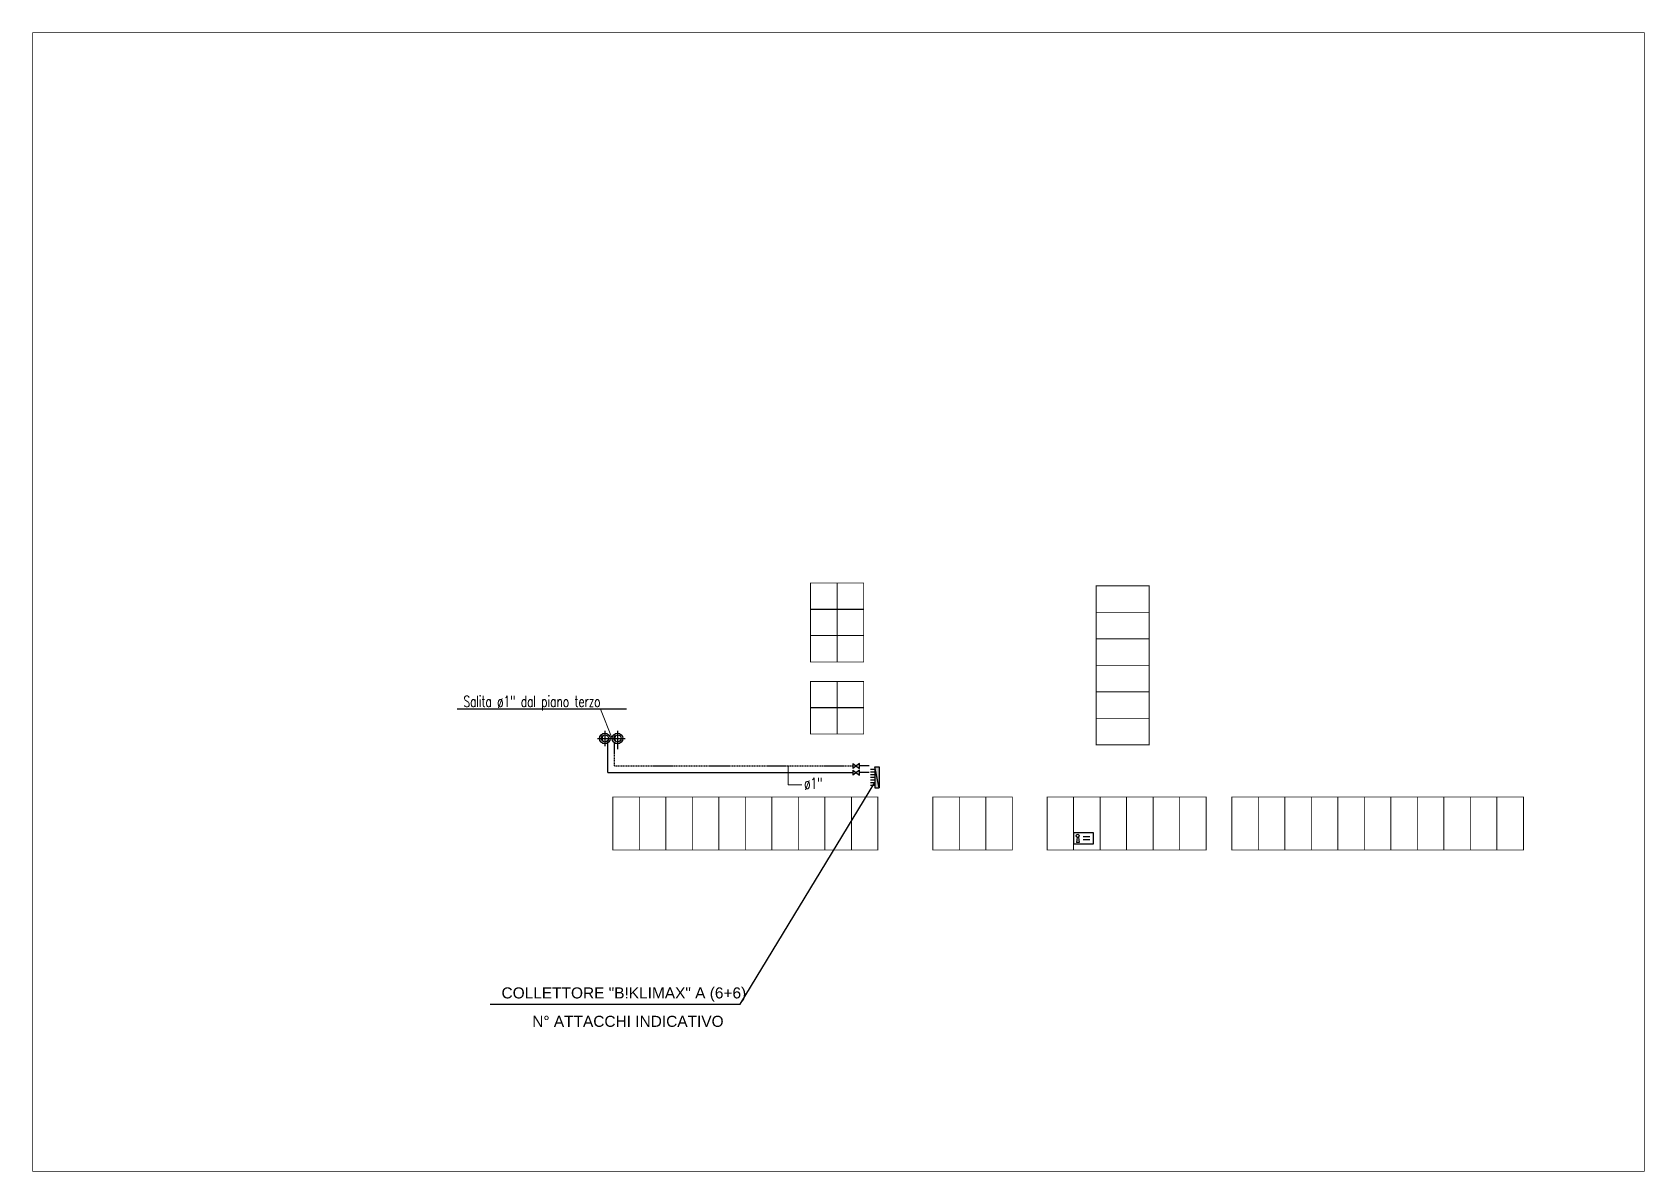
# Model space of a CAD drawing. Header units: millimetres. Extents: x 24747 to 137666, y -34589 to 43444.
# Drawn here: x 109018 to 112667, y -17412 to -14833 of the extents above; entities that cross this region are included whole.
import ezdxf

# ---------------------------------------------------------------- set-up
doc = ezdxf.new("R2010")
doc.units = ezdxf.units.MM
doc.header["$LTSCALE"] = 10
doc.linetypes.add('DASHDOT', pattern=[25.4, 12.7, -6.35, 0, -6.35])
doc.linetypes.add('HIDDEN', pattern=[0.375, 0.25, -0.125])
for name, color, linetype in [('Collettori Maxi', 7, 'Continuous'), ('Pannelli', 7, 'Continuous'), ('TUBAZIONI', 6, 'Continuous'), ('X_Porte interne', 8, 'Continuous')]:
    doc.layers.add(name, color=color, linetype=linetype)
doc.styles.add('ARIAL', font='arial.ttf')
doc.styles.add('ROMANS', font='romans')

# ---------------------------------------------------------------- blocks, each defined once
blk = doc.blocks.new('bage')
at = {"layer": 'X_Porte interne'}
for p, q in [((1457.3, 26416.1), (1455.7, 26404.7)), ((1462.4, 26404.7), (1455.7, 26404.7)), ((1460.8, 26416.1), (1462.4, 26404.7)), ((1470.8, 26418.2), (1486.1, 26418.2)), ((1470.8, 26411), (1486.1, 26411))]:
    blk.add_line(p, q, dxfattribs=at)
blk.add_lwpolyline([(1449.9, 26427.2), (1493.8, 26427.2), (1493.8, 26400.8), (1449.9, 26400.8)], close=True, dxfattribs=at)
blk.add_circle((1458.7, 26419.5), 3.65, dxfattribs=at)
blk = doc.blocks.new('colonna')
at = {"layer": 'TUBAZIONI', "color": 1, "linetype": 'DASHDOT'}
for p, q in [((-17, 0), (17, 0)), ((0, 17.2), (0, -17.2))]:
    blk.add_line(p, q, dxfattribs=at)
at = {"layer": 'TUBAZIONI', "color": 1}
for radius in [12, 8]:
    blk.add_circle((0, 0), radius, dxfattribs=at)
blk.add_arc((4, 0), 10, 130.4205, 229.5795, dxfattribs=at)
blk = doc.blocks.new('Coll maxi 7+7')
at = {"layer": 'Collettori Maxi'}
for color, points in [(5, [(0.48, 0), (0.48, -0.1), (0, -0.1)]), (1, [(0, 0), (0, -0.1), (0.48, 0)])]:
    blk.add_hatch(color=color, dxfattribs=at).paths.add_polyline_path(points)
for points in [[(0, 0), (0, -0.1), (0.48, 0), (0, 0)], [(0.48, 0), (0.48, -0.1), (0, -0.1), (0.48, 0)]]:
    blk.add_lwpolyline(points, dxfattribs=at)

msp = doc.modelspace()

# ---------------------------------------------------------------- linework, layer by layer
at = {"layer": 'Collettori Maxi'}
for p, q in [((110620.1986, -17032.99218), (110924.91347, -16531.49363)), ((110054.56091, -17032.99218), (110620.1986, -17032.99218))]:
    msp.add_line(p, q, dxfattribs=at)
at = {"layer": 'Collettori Maxi', "color": 6, "const_width": 3.2002}
for points in [[(110924.91347, -16501.49173), (110914.91284, -16501.49173)], [(110924.91347, -16507.49211), (110914.91284, -16507.49211)], [(110924.91347, -16513.49249), (110914.91284, -16513.49249)], [(110924.91347, -16519.49287), (110914.91284, -16519.49287)], [(110924.91347, -16525.49325), (110914.91284, -16525.49325)], [(110924.91347, -16531.49363), (110914.91284, -16531.49363)], [(110924.91347, -16537.49401), (110914.91284, -16537.49401)]]:
    msp.add_lwpolyline(points, dxfattribs=at)
at = {"layer": 'Pannelli', "color": 1, "linetype": 'Continuous'}
msp.add_line((110362.94608, -16365.21467, 0), (109979.91633, -16365.21467, 0), dxfattribs=at)
at = {"layer": 'Pannelli', "color": 1, "linetype": 'Continuous', "lineweight": 0}
msp.add_line((110303.87861, -16365.21467, 0), (110330.65767, -16431.49516), dxfattribs=at)
at = {"layer": 'Pannelli', "color": 1, "linetype": 'DASHDOT', "lineweight": 0, "const_width": 2}
msp.add_lwpolyline([(109019.1469, -14833.54931), (112666.46031, -14833.54931), (112666.46031, -17411.43356), (109019.1469, -17411.43356)], close=True, dxfattribs=at)
at = {"layer": 'Pannelli', "color": 2, "const_width": 2, "elevation": 0}
for points in [[(110779.64644, -16079.36542), (110779.64644, -16139.36542), (110839.64644, -16139.36542), (110839.64644, -16079.36542), (110779.64644, -16079.36542)], [(110839.64644, -16079.36542), (110839.64644, -16139.36542), (110899.64644, -16139.36542), (110899.64644, -16079.36542), (110839.64644, -16079.36542)], [(110779.64644, -16138.41781), (110779.64644, -16198.41781), (110839.64644, -16198.41781), (110839.64644, -16138.41781), (110779.64644, -16138.41781)], [(110839.64644, -16138.41781), (110839.64644, -16198.41781), (110899.64644, -16198.41781), (110899.64644, -16138.41781), (110839.64644, -16138.41781)], [(110779.64644, -16198.41781), (110779.64644, -16258.41781), (110839.64644, -16258.41781), (110839.64644, -16198.41781), (110779.64644, -16198.41781)], [(110839.64644, -16198.41781), (110839.64644, -16258.41781), (110899.64644, -16258.41781), (110899.64644, -16198.41781), (110839.64644, -16198.41781)], [(110779.64644, -16302.31608), (110779.64644, -16362.31608), (110839.64644, -16362.31608), (110839.64644, -16302.31608), (110779.64644, -16302.31608)], [(110839.64644, -16302.31608), (110839.64644, -16362.31608), (110899.64644, -16362.31608), (110899.64644, -16302.31608), (110839.64644, -16302.31608)], [(110779.64644, -16361.36847), (110779.64644, -16421.36847), (110839.64644, -16421.36847), (110839.64644, -16361.36847), (110779.64644, -16361.36847)], [(110839.64644, -16361.36847), (110839.64644, -16421.36847), (110899.64644, -16421.36847), (110899.64644, -16361.36847), (110839.64644, -16361.36847)]]:
    msp.add_lwpolyline(points, dxfattribs=at)
at = {"layer": 'Pannelli', "color": 2, "const_width": 2}
for points in [[(111546.04611, -16085.77319), (111426.04611, -16085.77319), (111426.04611, -16145.77319), (111546.04611, -16145.77319)], [(111546.04611, -16145.77319), (111426.04611, -16145.77319), (111426.04611, -16205.77319), (111546.04611, -16205.77319)]]:
    msp.add_lwpolyline(points, close=True, dxfattribs=at)
at = {"layer": 'Pannelli', "color": 2, "const_width": 2, "elevation": 0}
for points in [[(111546.04611, -16205.77319), (111426.04611, -16205.77319), (111426.04611, -16265.77319), (111546.04611, -16265.77319)], [(111546.04611, -16265.77319), (111426.04611, -16265.77319), (111426.04611, -16325.77319), (111546.04611, -16325.77319)], [(111546.04611, -16325.77319), (111426.04611, -16325.77319), (111426.04611, -16385.77319), (111546.04611, -16385.77319)], [(111546.04611, -16385.77319), (111426.04611, -16385.77319), (111426.04611, -16445.77319), (111546.04611, -16445.77319)], [(110332.02987, -16563.85996), (110332.02987, -16683.85996), (110392.02987, -16683.85996), (110392.02987, -16563.85996)], [(110392.02987, -16563.85996), (110392.02987, -16683.85996), (110452.02987, -16683.85996), (110452.02987, -16563.85996)], [(110452.02987, -16563.85996), (110452.02987, -16683.85996), (110512.02987, -16683.85996), (110512.02987, -16563.85996)], [(110512.02987, -16563.85996), (110512.02987, -16683.85996), (110572.02987, -16683.85996), (110572.02987, -16563.85996)], [(110572.02987, -16563.85996), (110572.02987, -16683.85996), (110632.02987, -16683.85996), (110632.02987, -16563.85996)], [(110632.02987, -16563.85996), (110632.02987, -16683.85996), (110692.02987, -16683.85996), (110692.02987, -16563.85996)], [(110692.02987, -16563.85996), (110692.02987, -16683.85996), (110752.02987, -16683.85996), (110752.02987, -16563.85996)], [(110752.02987, -16563.85996), (110752.02987, -16683.85996), (110812.02987, -16683.85996), (110812.02987, -16563.85996)], [(110812.02987, -16563.85996), (110812.02987, -16683.85996), (110872.02987, -16683.85996), (110872.02987, -16563.85996)], [(110872.02987, -16563.85996), (110872.02987, -16683.85996), (110932.02987, -16683.85996), (110932.02987, -16563.85996)], [(111056.33584, -16563.85996), (111056.33584, -16683.85996), (111116.33584, -16683.85996), (111116.33584, -16563.85996)], [(111116.33584, -16563.85996), (111116.33584, -16683.85996), (111176.33584, -16683.85996), (111176.33584, -16563.85996)], [(111176.33584, -16563.85996), (111176.33584, -16683.85996), (111236.33584, -16683.85996), (111236.33584, -16563.85996)], [(111314.80257, -16563.85996), (111314.80257, -16683.85996), (111374.80257, -16683.85996), (111374.80257, -16563.85996)], [(111374.80257, -16563.85996), (111374.80257, -16683.85996), (111434.80257, -16683.85996), (111434.80257, -16563.85996)], [(111434.80257, -16563.85996), (111434.80257, -16683.85996), (111494.80257, -16683.85996), (111494.80257, -16563.85996)], [(111494.80257, -16563.85996), (111494.80257, -16683.85996), (111554.80257, -16683.85996), (111554.80257, -16563.85996)], [(111554.80257, -16563.85996), (111554.80257, -16683.85996), (111614.80257, -16683.85996), (111614.80257, -16563.85996)], [(111614.80257, -16563.85996), (111614.80257, -16683.85996), (111674.80257, -16683.85996), (111674.80257, -16563.85996)], [(111732.8578, -16563.85996), (111732.8578, -16683.85996), (111792.8578, -16683.85996), (111792.8578, -16563.85996)], [(111792.8578, -16563.85996), (111792.8578, -16683.85996), (111852.8578, -16683.85996), (111852.8578, -16563.85996)], [(111852.8578, -16563.85996), (111852.8578, -16683.85996), (111912.8578, -16683.85996), (111912.8578, -16563.85996)], [(111912.8578, -16563.85996), (111912.8578, -16683.85996), (111972.8578, -16683.85996), (111972.8578, -16563.85996)], [(111972.8578, -16563.85996), (111972.8578, -16683.85996), (112032.8578, -16683.85996), (112032.8578, -16563.85996)], [(112032.8578, -16563.85996), (112032.8578, -16683.85996), (112092.8578, -16683.85996), (112092.8578, -16563.85996)], [(112092.8578, -16563.85996), (112092.8578, -16683.85996), (112152.8578, -16683.85996), (112152.8578, -16563.85996)], [(112152.8578, -16563.85996), (112152.8578, -16683.85996), (112212.8578, -16683.85996), (112212.8578, -16563.85996)], [(112212.8578, -16563.85996), (112212.8578, -16683.85996), (112272.8578, -16683.85996), (112272.8578, -16563.85996)], [(112272.8578, -16563.85996), (112272.8578, -16683.85996), (112332.8578, -16683.85996), (112332.8578, -16563.85996)], [(112332.8578, -16563.85996), (112332.8578, -16683.85996), (112392.8578, -16683.85996), (112392.8578, -16563.85996)]]:
    msp.add_lwpolyline(points, close=True, dxfattribs=at)
at = {"layer": 'TUBAZIONI'}
for p, q in [((110320.99124, -16508.61775), (110320.99124, -16439.10822)), ((110911.8902, -16493.61775, 0), (110890.22454, -16493.61775)), ((110320.99124, -16508.61775), (110875.22454, -16508.61775))]:
    msp.add_line(p, q, dxfattribs=at)
at = {"layer": 'TUBAZIONI', "linetype": 'HIDDEN'}
for p, q in [((110335.99124, -16493.61775, 0), (110335.99124, -16439.51096, 0)), ((110335.99124, -16493.61775), (110875.22454, -16493.61775)), ((110911.8902, -16508.61775, 0), (110890.22454, -16508.61775))]:
    msp.add_line(p, q, dxfattribs=at)
at = {"layer": 'TUBAZIONI', "color": 1, "lineweight": 0}
for p, q in [((110729.13352, -16536.33875, 0), (110729.13352, -16493.61775)), ((110759.49334, -16536.33875, 0), (110729.13352, -16536.33875, 0))]:
    msp.add_line(p, q, dxfattribs=at)
at = {"layer": 'TUBAZIONI', "color": 7}
for p, q in [((110875.22454, -16487.99275), (110890.22454, -16499.24275)), ((110890.22454, -16487.99275), (110875.22454, -16499.24275)), ((110875.22454, -16502.99275), (110890.22454, -16514.24275)), ((110890.22454, -16502.99275), (110875.22454, -16514.24275))]:
    msp.add_line(p, q, dxfattribs=at)
at = {"layer": 'TUBAZIONI'}
msp.add_lwpolyline([(110342.65767, -16431.49516), (110342.65767, -16455.60302)], dxfattribs=at)
at = {"layer": 'TUBAZIONI', "color": 7}
for points in [[(110875.22454, -16487.99275), (110875.22454, -16499.24275)], [(110890.22454, -16499.24275), (110890.22454, -16487.99275)], [(110875.22454, -16502.99275), (110875.22454, -16514.24275)], [(110890.22454, -16514.24275), (110890.22454, -16502.99275)]]:
    msp.add_lwpolyline(points, dxfattribs=at)
at = {"layer": 'X_Porte interne', "color": 8}
for p, q in [((111382.66018, -16655.24628), (111381.06521, -16666.64182)), ((111386.17226, -16655.24628), (111387.76723, -16666.64182)), ((111396.22043, -16660.3536), (111411.54631, -16660.3536))]:
    msp.add_line(p, q, dxfattribs=at)
msp.add_lwpolyline([(111375.33808, -16644.13491), (111419.24362, -16644.13491), (111419.24362, -16670.59603), (111375.33808, -16670.59603)], close=True, dxfattribs=at)
msp.add_circle((111384.10718, -16651.89737), 3.64815, dxfattribs=at)

# ---------------------------------------------------------------- block references
at = {"layer": 'Collettori Maxi', "xscale": 100.0063257411093, "yscale": 100.0063257411093, "zscale": 100.0063257411093, "rotation": 89.99999999999999}
msp.add_blockref('Coll maxi 7+7', (110924.91347, -16543.49439), dxfattribs=at)
at = {"layer": 'TUBAZIONI', "color": 1}
for p in [(110314.01061, -16431.49516), (110342.65767, -16431.49516)]:
    msp.add_blockref('colonna', p, dxfattribs=at)
at = {"layer": 'X_Porte interne', "color": 8}
msp.add_blockref('bage', (109925.39716, -43071.37037), dxfattribs=at)

# ---------------------------------------------------------------- texts
at = {"layer": 'Collettori Maxi', "style": 'ARIAL'}
for s, p in [('COLLETTORE "B!KLIMAX" A (6+6)', (110080.23669, -17020.03558)), ('N° ATTACCHI INDICATIVO', (110149.72658, -17084.35118))]:
    msp.add_text(s, height=25.0015814, dxfattribs=at).set_placement(p)
at = {"layer": 'Pannelli', "color": 3, "style": 'ROMANS', "width": 0.7}
msp.add_text('Salita ø1" dal piano terzo', height=25, dxfattribs=at).set_placement((109993.93114, -16360.06274, 0))
at = {"layer": 'TUBAZIONI', "color": 3, "style": 'ROMANS', "width": 0.7}
msp.add_text('ø1"', height=25, dxfattribs=at).set_placement((110765.34848, -16545.28769, 0))

doc.saveas('drawing.dxf')
